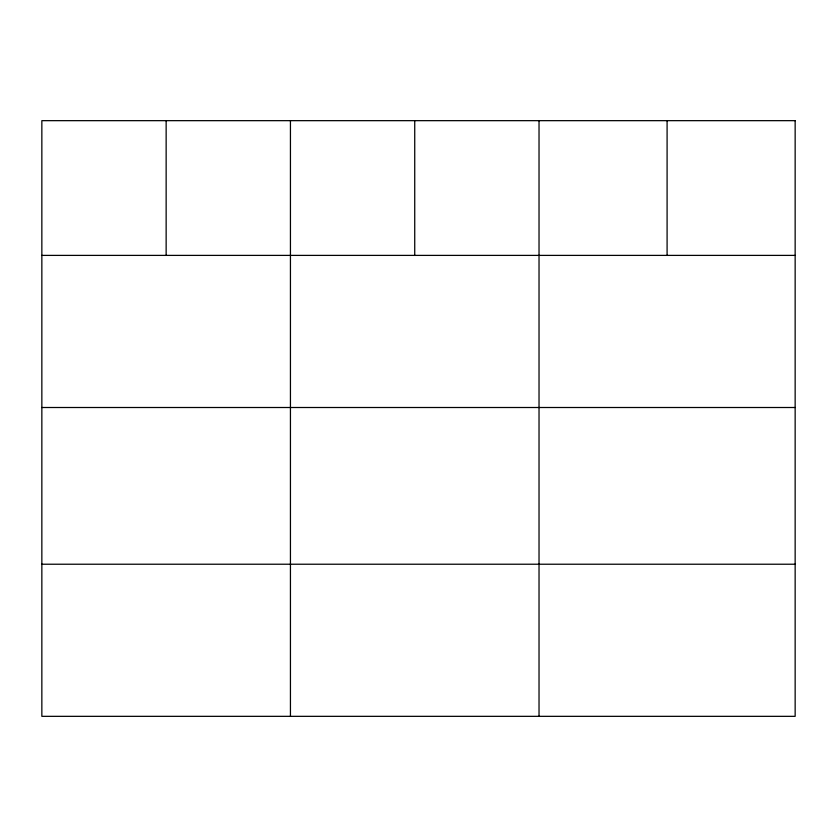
<?xml version="1.0" encoding="UTF-8"?>
<svg xmlns="http://www.w3.org/2000/svg" width="837" height="837" viewBox="0 0 837 837"><rect width="100%" height="100%" fill="white"/><g stroke="black" fill="none" stroke-linecap="round" stroke-linejoin="round"><path stroke-width="1.26" d="M41.85 255.39L795.15 255.39M41.85 407.504L795.15 407.504M41.85 564.222L795.15 564.222M667.089 120.664L667.089 255.39M539.028 120.664L539.028 716.336M414.733 120.664L414.733 255.39M290.439 120.664L290.439 716.336M166.144 120.664L166.144 255.39M795.15 120.664L41.85 120.664L41.85 716.336L795.15 716.336L795.15 120.664"/></g></svg>
